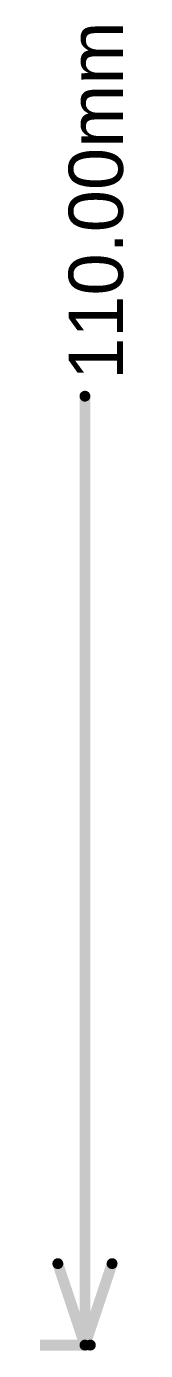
# Model space of a CAD drawing. Header units: inches. Extents: x -5 to 5328, y -4 to 5281.
# Drawn here: x 158.7 to 162.3, y -4.3 to 57.7 of the extents above; entities that cross this region are included whole.
import ezdxf

# ---------------------------------------------------------------- set-up
doc = ezdxf.new("R2010")
doc.units = ezdxf.units.IN
doc.layers.add('Dimensions', color=6, linetype='Continuous')
doc.styles.add('Arial', font='', dxfattribs={"height": 0.2})
doc.styles.get('Arial').set_extended_font_data('Arial')

msp = doc.modelspace()

# ---------------------------------------------------------------- linework, layer by layer
at = {"layer": 'Dimensions'}
for points in [[(160.459, -4, 0.508, 0.508, 0), (160.459, 40.377, 0.508, 0.508, 0)], [(159.189, -0.19, 0.508, 0.508, 0), (160.459, -4, 0.508, 0.508, 0)], [(160.459, -4, 0.508, 0.508, 0), (161.729, -0.19, 0.508, 0.508, 0)], [(146.489, -4, 0.508, 0.508, 0), (160.713, -4, 0.508, 0.508, 0)]]:
    msp.add_lwpolyline(points, format="xyseb", dxfattribs=at)
for points in [[(160.332, 40.377, 0.254, 0.254, 1), (160.586, 40.377, 0.254, 0.254, 1)], [(159.062, -0.19, 0.254, 0.254, 1), (159.316, -0.19, 0.254, 0.254, 1)], [(161.602, -0.19, 0.254, 0.254, 1), (161.856, -0.19, 0.254, 0.254, 1)], [(160.332, -4, 0.254, 0.254, 1), (160.586, -4, 0.254, 0.254, 1)], [(160.332, -4, 0.254, 0.254, 1), (160.586, -4, 0.254, 0.254, 1)], [(160.332, -4, 0.254, 0.254, 1), (160.586, -4, 0.254, 0.254, 1)], [(160.586, -4, 0.254, 0.254, 1), (160.84, -4, 0.254, 0.254, 1)]]:
    msp.add_lwpolyline(points, format="xyseb", close=True, dxfattribs=at)

# ---------------------------------------------------------------- texts
at = {"layer": 'Dimensions', "style": 'Arial'}
msp.add_text('110.00mm', height=2.54, rotation=90, dxfattribs=at).set_placement((162.237, 41.139))

doc.saveas('drawing.dxf')
